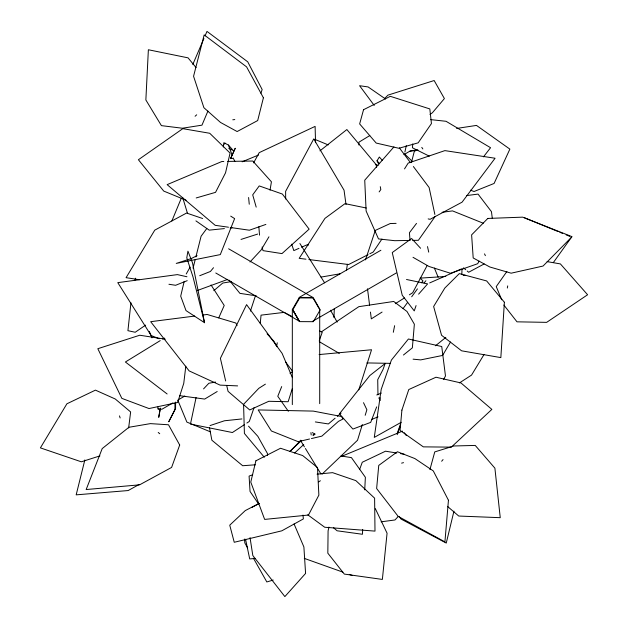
<?xml version="1.0" encoding="UTF-8"?>
<svg xmlns="http://www.w3.org/2000/svg" width="628" height="628" viewBox="0 0 628 628"><rect width="100%" height="100%" fill="white"/><g stroke="black" fill="none" stroke-linecap="round" stroke-linejoin="round"><path stroke-width="0.94" d="M358.918 145.013L358.933 142.187L369.79 135.562M461.863 274.538L461.973 268.674M333.955 317.556L334.3 308.984M267.418 455.52L267.512 453.644L257.825 436.303L248.547 426.176M362.678 529.443L362.427 534.271L337.087 530.786L333.507 527.716M364.727 489.848L365.378 477.288L351.429 457.616L340.957 455.967M412.745 143.914L412.447 147.792L429.262 156.137M260.259 323.349L261.052 315.146L284.146 312.383L291.934 316.457M130.938 302.767L127.924 330.681L135.208 332.259L145.586 325.131M223.309 146.983L223.709 143.553M185.809 366.21L183.753 383.378L177.63 402.477L149.017 408.545L121.84 398.364L97.827 348.705L139.754 335.234L165.305 339.175M128.646 427.943L130.632 411.944L115.246 398.992L95.432 390.137L66.89 403.804L40.396 447.882L81.326 461.808L99.938 455.897M346.499 270.04L347.402 264.247M276.634 346.617L277.238 342.77M270.032 190.19L271.422 181.79L252.794 161.027L227.666 161.42M160.203 408.726L158.727 417.361L160.423 408.106M507.322 288.032L507.714 285.889M393.309 332.283L394.627 325.681M196.077 397.579L190.457 424.088L232.391 432.527L244.465 424.614M404.903 152.039L406.277 145.633M328.939 527.08L328.091 530.888L327.824 553.174L344.317 574.086L382.366 579.424L387.068 533.203L375.324 508.633M135.044 280.072L135.483 278.204M184.208 281.336L180.699 296.165L186.014 310.593L204.547 322.721L192.506 262.897L187.937 251.153L186.775 257.802L192.984 276.846L204.547 322.721M453.95 511.168L446.257 543.071L401.096 519.089L399.322 516.758M84.843 459.947L76.176 494.856L128.183 490.546L139.228 484.416M193.047 268.187L195.182 259.725M195.889 256.907L201.093 236.222L206.761 228.561M411.434 162.519L414.252 151.584L416.568 149.872M429.921 469.618L434.764 451.901L453.871 445.982L475.239 445.425L494.895 468.166L500.249 517.684L458.746 516.043L447.615 506.506M362.348 424.536L357.536 440.244L322.133 474.069M365.182 415.296L366.885 409.754L363.51 402.689M292.263 388.701L288.15 401.739L268.8 401.284L249.74 409.958L228.066 391.354L226.747 385.694M358.784 389.87L371.548 349.757L319.087 354.569M250.415 311.119L255.557 295.388M365.52 259.882L375.301 230.398L390.231 223.537L396.095 223.372M416.074 305.593L414.252 310.907L402.234 295.239L392.249 252.566L411.599 238.499L420.579 248.272M260.91 93.156L262.159 89.545L247.738 61.827L206.981 31.4L205.066 35.867M254.05 407.658L249.292 421.451L246.875 423.036M397.194 433.438L400.68 423.586M397.194 434.67L400.546 425.18M319.275 340.564L322.227 332.314L319.628 330.956M359.569 469.611L362.27 462.255L385.521 451.202L396.763 453.016M376.674 406.873L370.693 422.377L352.881 429.065L339.418 413.836L369.837 375.536L385.16 363.526L382.931 369.719L377.726 379.657L377.954 394.737M281.689 386.581L277.78 396.292L288.354 411.277M171.868 220.946L181.257 198.291M207.923 111.062L201.973 125.16L182.379 128.23L161.404 125.631L145.861 99.962L148.373 49.753L188.07 57.855L196.085 67.596M192.812 64.433L203.919 38.544M218.756 317.846L224.22 305.467L211.047 284.971M427.173 265.487L412.698 292.719L409.393 294.815M443.658 379.391L445.472 375.984L441.743 346.53L408.42 338.994L391.393 360.087L381.188 389.47L374.272 437.41L401.284 422.259M253.602 162.88L259.238 152.628L315.107 126.385L315.554 142.682M186.233 273.989L190.088 267.167M479.117 261.177L477.649 263.721L450.519 273.274L428.987 266.468L413.004 257.307M450.519 342.017L442.583 355.448L420.713 359.891L413.075 359.169M268.949 236.803L261.06 250.07L249.999 261.978M484.07 354.451L471.542 375.097L459.468 382.899M378.401 163.398L377.012 160.799L379.351 157.016L382.468 160.564M404.518 168.893L408.176 163.107L444.883 150.618L495.068 158.24L462.067 202.169L430.094 219.305L428.178 218.905M381.903 239.103L373.205 252.048L369.814 253.767M435.259 216.299L418.374 240.296L412.698 240.391M506.867 271.5L496.246 286.588L501.686 299.776M553.37 262.528L571.582 237.094M379.131 191.909L380.819 189.585L380.278 186.697M403.05 308.638L407.658 302.311M411.685 296.777L417.439 288.872M416.521 223.395L409.425 232.745L410.029 240.296M483.458 156.867L490.562 147.721L446.037 121.29L430.769 119.634M421.474 282.788L422.989 280.912L420.093 278.126L445.825 276.477M213.504 267.716L210.419 271.469L199.712 275.716M441.649 461.25L443.054 459.586M424.041 282.945L425.917 280.724M393.929 146.905L364.735 180.205L366.124 211.047L378.503 238.923L394.722 240.689L409.856 240.438M418.625 294.139L427.621 283.895L406.504 279.491M398.278 516.42L394.988 519.968L381.11 521.821M203.566 388.889L208.865 383.253L215.569 382.067M289.963 451.508L300.859 440.252M384.564 98.588L387.963 95.126L434.16 80.533L444.404 98.58L432.362 112.789L429.984 114.469M289.838 451.414L301.04 440.958M294.634 453.008L303.74 444.522M313.545 435.377L314.95 434.066L312.351 432.637M195.088 116.258L196.69 114.806M224.243 144.142L225.311 143.176M213.818 290.67L222.744 283.047L231.402 281.595M335.093 418.232L328.381 423.947L315.35 421.93M337.33 416.325L341.059 413.145M435.51 345.785L445.841 337.385M403.443 355.024L412.361 347.841L414.362 324.229L407.007 311.504L393.717 301.456L358.839 306.668L321.528 331.765M319.942 150.853L346.868 129.549L376.078 164.567L376.627 167.456M289.979 373.315L292.389 371.721M318.639 481.88L320.39 480.758M265.401 384.148L258.822 388.316L243.578 404.322L244.402 433.453L264.294 457.247M382.083 312.069L371.321 318.867L370.457 312.077M395.318 303.701L404.424 297.947M160.226 340.619L125.396 362.003L167.127 393.968M162.715 339.096L164.371 338.076M217.194 391.527L204.673 399.078L179.639 395.671M403.875 154.669L410.32 150.901L417.063 149.849M380.89 250.25L299.171 297.429L312.728 297.507L319.087 308.513M312.862 321.144L396.26 272.992M172.967 402.87L161.946 409.236L157.652 408.859M178.046 399.942L184.797 396.04M484.157 263.948L468.614 272.269L467.161 270.998M251.467 507.605L259.152 503.538M259.121 503.436L245.281 510.58L229.746 525.173L234.244 542.278L281.784 530.833L303.371 518.924L302.994 515.07M368.118 254.63L348.619 264.529L308.882 259.552M197.074 255.667L191.155 258.603L176.248 263.407L220.302 254.599L234.621 218.607L230.704 216.134M312.744 435.086L314.95 434.066M429.678 282.93L461.078 269.074M298.975 248.343L293.826 250.603L291.667 244.174M301.542 247.22L306.692 244.959L308.607 244.959M242.157 161.804L258.469 155.045M376.761 394.965L381.267 393.097M371.69 419.449L378.025 416.827M341.828 456.258L402.54 431.114M187.215 280.677L175.612 285.285L168.94 284.264M197.459 290.466L227.791 279.366M252.676 474.784L249.088 476.087L250.046 491.434L258.665 504.111M265.872 224.424L249.387 230.217L230.374 227.493M210.035 425.572L224.471 420.768L241.913 418.939M241.011 239.425L257.653 234.071M273.211 580.044L266.822 581.952L253.414 558.166M196.203 197.953L215.537 192.349L225.546 172.81L230.068 153.059L209.728 133.277L182.819 128.654L138.396 159.732L163.743 191.085L186.108 200.261M401.598 463.134L403.521 462.655M309.533 439.011L298.151 441.68L271.375 430.973L258.186 409.935L313.262 411.097L341.554 416.521L343.021 419.009L338.453 421.357L321.874 436.122L311.433 438.564M321.018 277.097L340.243 273.761M409.644 151.34L417.997 150.037M456.627 128.442L476.479 125.412L509.865 149.119L494.087 183.462L474.046 191.509L470.474 190.182M442.065 212.295L452.537 210.898L483.262 223.223M466.683 195.567L478.057 194.099L491.465 211.675L492.305 218.426M194.704 316.065L150.673 321.685L189.161 370.913L220.098 385.121L237.619 385.89M202.357 315.083L207.146 314.471L235.853 323.035L237.062 325.657M232.776 119.799L234.778 119.571M231.198 158.562L232.533 158.405M224.392 228.592L209.195 230.138L195.928 220.883M230.099 228.019L231.999 227.823M317.054 474.164L332.589 472.656L355.872 480.64L374.61 498.169L374.995 531.115L324.731 527.253L307.799 514.827M255.572 558.449L249.701 558.92L245.556 539.248M255.313 464.799L242.675 465.733L211.879 440.228L209.493 427.786M463.166 275.37L465.105 275.245M223.804 161.482L221.865 161.514L167.142 184.64L215.176 225.319L228.474 227.218M366.823 362.921L390.129 363.353M380.364 398.105L378.778 397.948L380.497 400.295M305.969 259.191L299.187 258.344L324.951 218.371L345.007 203.653L366.289 208.001M256.24 295.835L239.912 293.355L229.291 280.221M139.408 279.727L126.071 277.678L154.763 230.146L186.571 213.041L202.64 218.505M400.507 453.62L404.251 454.232M547.121 261.625L560.388 263.917L587.604 294.76L546.65 322.36L516.993 321.826L503.868 305.051M186.948 276.752L177.386 274.609L117.781 282.639L151.136 335.517L159.135 338.751M304.29 558.386L342.864 572.124M349.286 574.416L352.041 575.397M524.545 217.79L558.009 231.528M559.823 232.274L562.539 233.381M566.158 234.872L569.777 236.356M314.644 139.283L328.24 144.911M375.356 164.434L378.072 165.556M210.443 431.86L186.885 422.102L177.873 400.358M228.741 148.294L233.278 150.555L228.435 145.06L223.811 142.689M228.623 248.79L312.862 297.429L299.305 297.507L292.46 309.361L299.171 321.144L215.773 272.992M319.283 341.679L339.316 353.407M385.498 98.981L368.102 86.939L359.577 85.714L374.233 105.433M158.225 432.457L159.716 433.72M463.535 267.834L465.709 269.734M404.51 153.86L412.172 161.239M267.073 333.79L274.138 341.506L276.807 346.703M377.012 160.799L379.602 163.72M399.377 147.894L410.461 162.644M413.373 166.53L429.112 187.497L434.859 214.438M285.473 361.814L292.405 371.077M404.189 432.668L406.292 435.542M421.78 147.384L422.84 148.946M299.894 243.531L324.621 282.828M300.427 440.306L304.423 446.869M305.42 448.502L320.924 473.928M299.171 320.986L292.326 309.282L292.326 404.613M247.668 547.977L244.794 542.882L244.622 539.052M330.54 310.248L337.173 322.133M233.145 157.958L234.864 161.435M484.51 253.877L485.389 255.659M294.069 523.964L303.889 546.949L305.585 573.435L284.861 596.6L252.817 555.521L250.03 537.615M292.413 377.679L282.105 353.368L246.569 304.627L220.389 358.329L225.656 380.976M434.388 268.085L438.14 277.136M149.346 331.49L151.976 337.833M228.435 145.06L232.132 155.195M157.809 407.085L158.444 409.166M119.493 415.893L120.129 417.965M182.74 197.726L187.56 213.575M256.193 207.122L252.707 194.853L259.231 185.912L282.349 194.044L309.133 229.141L281.972 253.602L262.975 250.627L262.159 246.985M259.529 235.139L258.846 226.786M427.511 246.592L428.72 252.134M346.004 204.516L344.042 190.174L313.733 138.906L285.622 191.352L285.661 198.998M367.506 288.794L369.594 305.286M310.931 432.606L311.19 434.976M248.594 197.514L249.261 204.233M175.581 402.069L175.589 408.404L168.744 421.796L174.961 409.605L174.953 402.893M319.707 309.282L319.707 403.639M504.386 302.256L500.838 357.607L461.58 350.809L441.555 335.266L433.634 306.495L444.82 288.056L459.311 273.62L486.653 280.944L504.386 302.256M448.447 500.241L444.914 541.893L398.176 516.381L376.635 488.529L378.747 465.411L397.422 451.744L414.888 458.573L433.296 470.929L448.447 500.241M401.904 410.1L400.067 430.4L423.327 446.861L451.304 447.144L491.857 409.401L460.968 382.947L435.981 377.224L408.781 389.541L401.904 410.1M235.217 148.318L230.531 158.633L235.217 148.318M255.894 460.811L250.776 482.084L264.647 519.411L308.474 515.031L318.875 495.123L317.501 467.585L302.68 455.567L280.52 448.259L255.894 460.811M263.407 97.787L257.692 120.56L237.125 131.542L220.53 122.46L203.896 107.71L193.565 76.263L204.163 34.885L246.576 66.874L263.407 97.787M363.549 109.696L359.64 123.928L376.203 143.066L398.906 148.279L418.17 142.831L431.436 123.575L429.819 108.927L390.31 96.327L363.549 109.696M179.694 445.024L171.609 467.428L139.573 484.847L86.169 489.534L102.215 448.573L128.928 427.275L150.367 423.625L168.492 424.771L179.694 445.024M299.729 297.908L292.813 309.73L299.595 321.622L313.286 321.693L320.194 309.879L313.419 297.986L299.729 297.908M487.799 218.442L471.62 234.872L473.19 257.959L489.785 266.979L511.153 273.188L543.055 266.044L572.061 236.678L522.661 217.155L487.799 218.442"/></g></svg>
